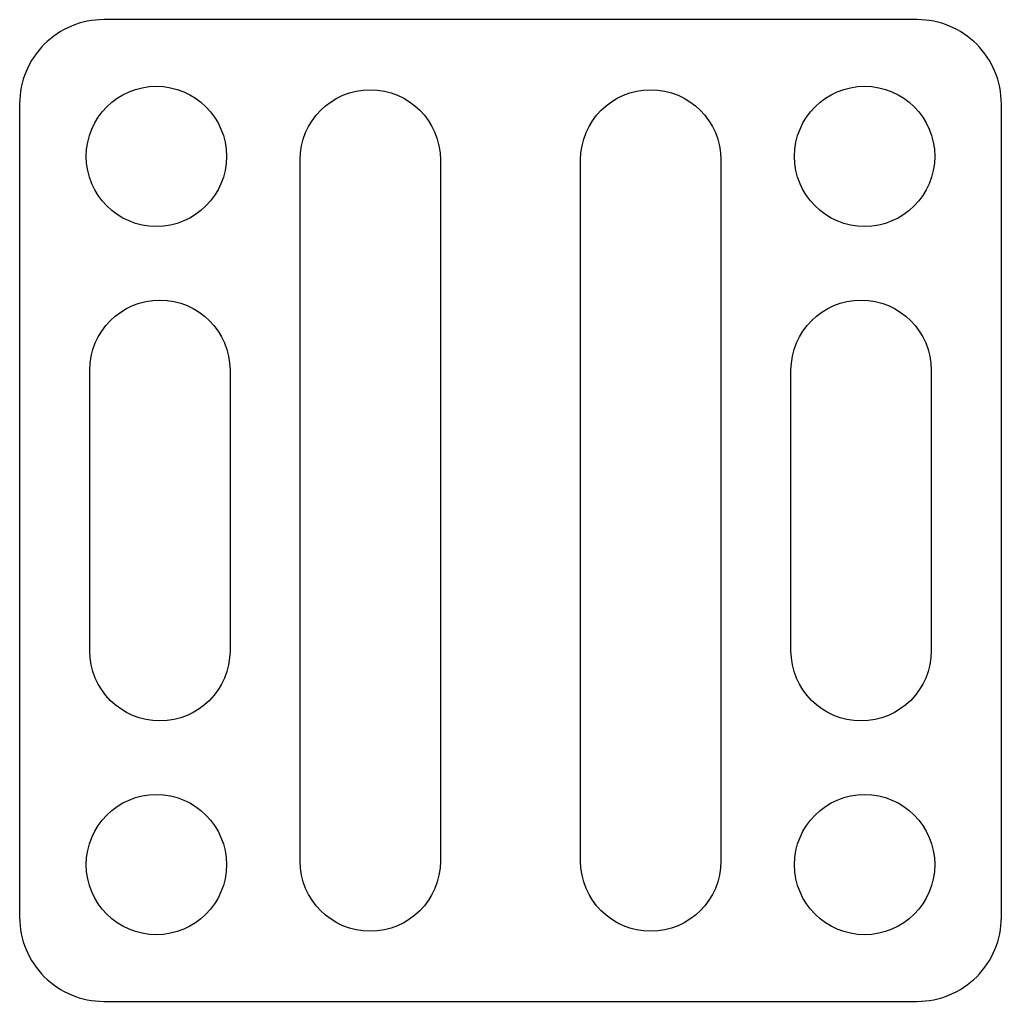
# Model space of a CAD drawing. Header units: millimetres. Extents: x -35 to 35, y -77.5 to -7.5.
import ezdxf

# ---------------------------------------------------------------- set-up
doc = ezdxf.new("R2010")
doc.units = ezdxf.units.MM
doc.layers.get('0').update_dxf_attribs({"linetype": 'CONTINUOUS'})

msp = doc.modelspace()

# ---------------------------------------------------------------- linework, layer by layer
for points in [[(-35, -71.544, 0.414214), (-29, -77.544), (29, -77.544, 0.414214), (35, -71.544), (35, -13.544, 0.414214), (29, -7.544), (-29, -7.544, 0.414214), (-35, -13.544)], [(-5, -17.544), (-5, -67.544, -1), (-15, -67.544), (-15, -17.544, -1)], [(5, -67.544), (5, -17.544, -1), (15, -17.544), (15, -67.544, -1)], [(-30, -52.544), (-30, -32.544, -1), (-20, -32.544), (-20, -52.544, -1)], [(30, -32.544), (30, -52.544, -1), (20, -52.544), (20, -32.544, -1)]]:
    msp.add_lwpolyline(points, format="xyb", close=True)
for centre in [(-25.25, -17.294), (25.25, -17.294), (-25.25, -67.794), (25.25, -67.794)]:
    msp.add_circle(centre, 5)

doc.saveas('drawing.dxf')
